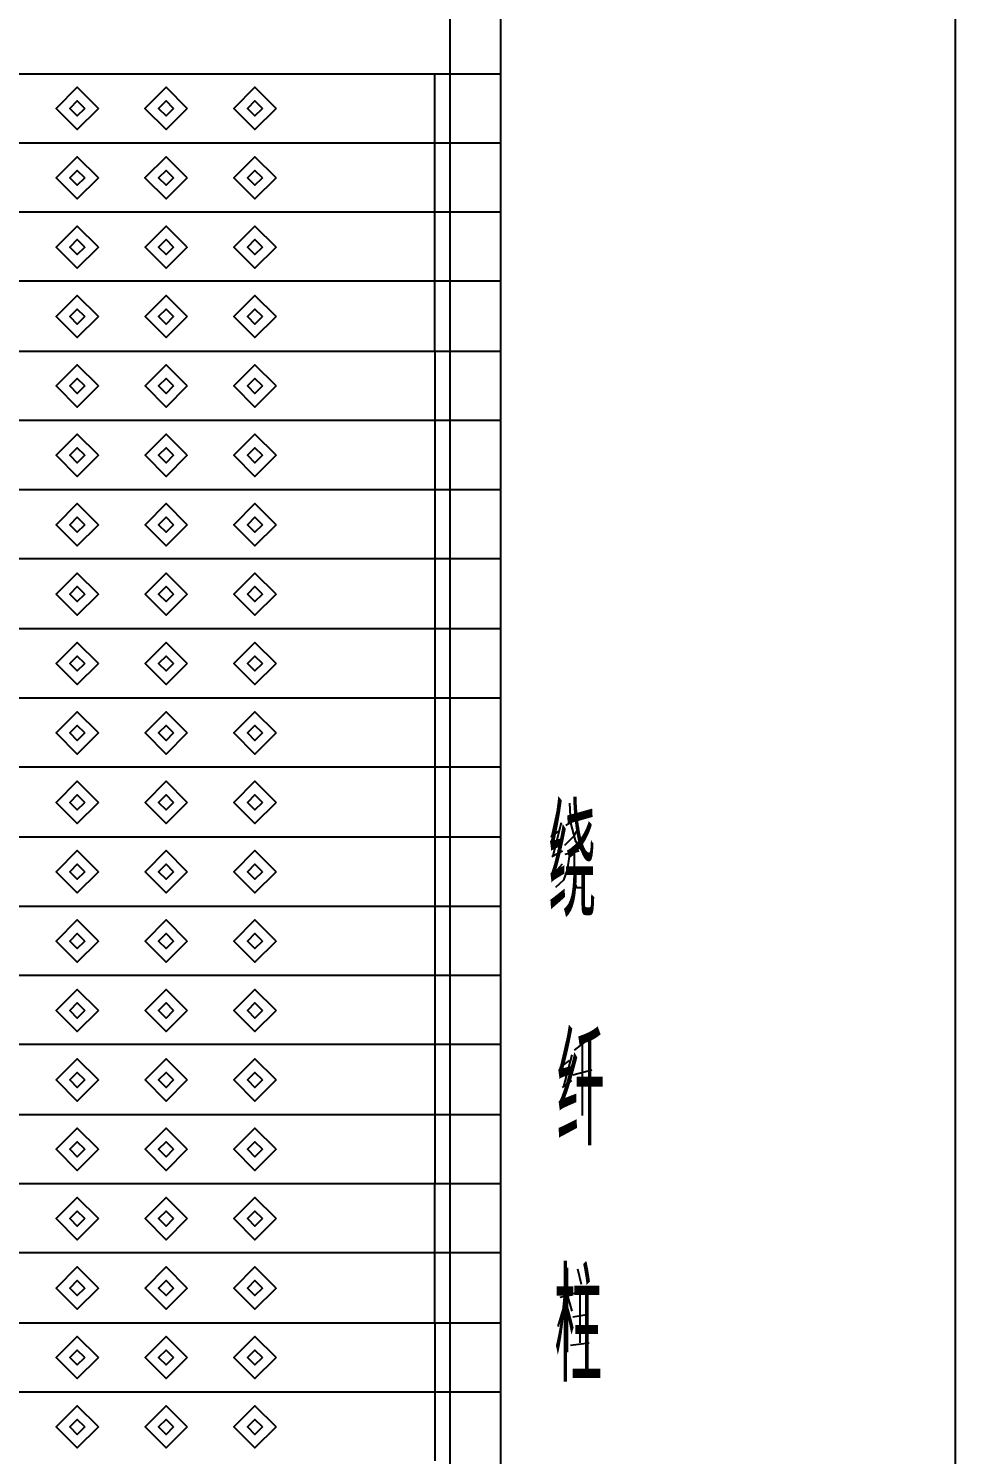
# Model space of a CAD drawing. Header units: metres. Extents: x 17 to 1264, y 17 to 859.
# Drawn here: x 571.9 to 686, y 478.3 to 653.7 of the extents above; entities that cross this region are included whole.
import ezdxf

# ---------------------------------------------------------------- set-up
doc = ezdxf.new("R2010")
doc.units = ezdxf.units.M
for name, color, linetype in [('LINES', 7, 'Continuous'), ('POLYLINES', 4, 'Continuous'), ('TEXTS', 3, 'Continuous')]:
    doc.layers.add(name, color=color, linetype=linetype)

msp = doc.modelspace()

# ---------------------------------------------------------------- linework, layer by layer
at = {"layer": 'LINES'}
for p, q in [((686.01, 205.49), (686.01, 792.86)), ((623.8, 223.49), (623.8, 767.95)), ((629.99, 767.95), (629.99, 223.49)), ((453.74, 648.14), (630.14, 648.14)), ((621.93, 631.15), (621.93, 648.14)), ((453.74, 639.65), (630.14, 639.65)), ((453.74, 631.15), (630.14, 631.15)), ((621.93, 614.02), (621.93, 631.15)), ((453.74, 622.66), (630.14, 622.66)), ((453.74, 614.02), (630.14, 614.02)), ((453.74, 605.52), (630.14, 605.52)), ((453.74, 597.02), (630.14, 597.02)), ((453.74, 588.53), (630.14, 588.53)), ((453.74, 579.89), (630.14, 579.89)), ((453.74, 571.39), (630.14, 571.39)), ((453.74, 562.9), (630.14, 562.9)), ((637.19, 558.29), (636.33, 554.4)), ((638.49, 558.43), (638.63, 555.98)), ((638.06, 555.7), (639.79, 556.7)), ((636.19, 554.26), (637.19, 554.98)), ((637.48, 555.98), (636.47, 551.95)), ((453.74, 554.26), (630.14, 554.26)), ((640.07, 552.53), (640.07, 553.82)), ((637.63, 552.53), (636.33, 551.81)), ((636.33, 549.5), (637.63, 550.94)), ((639.64, 552.53), (637.91, 552.1)), ((453.74, 545.76), (630.14, 545.76)), ((453.74, 537.26), (630.14, 537.26)), ((638.35, 529.92), (637.48, 526.18)), ((453.74, 528.77), (630.14, 528.77)), ((640.94, 529.49), (639.07, 528.05)), ((640.07, 528.77), (640.07, 519.98)), ((637.34, 525.89), (638.49, 526.75)), ((638.78, 527.47), (637.77, 523.58)), ((638.92, 525.02), (641.23, 525.6)), ((637.63, 523.44), (638.78, 524.3)), ((637.34, 520.99), (638.78, 522.43)), ((453.74, 520.13), (630.14, 520.13)), ((453.74, 511.63), (630.14, 511.63)), ((621.93, 494.5), (621.93, 511.63)), ((453.74, 503.14), (630.14, 503.14)), ((638.2, 501.26), (638.2, 490.9)), ((639.5, 501.12), (639.93, 499.25)), ((638.92, 498.1), (640.79, 498.53)), ((639.79, 498.24), (639.79, 492.05)), ((638.2, 497.95), (637.05, 494.06)), ((637.34, 497.66), (638.78, 497.95)), ((638.2, 497.95), (638.78, 495.94)), ((638.92, 495.22), (640.65, 495.5)), ((453.74, 494.5), (630.14, 494.5)), ((638.63, 491.76), (640.94, 492.05)), ((453.74, 486), (630.14, 486))]:
    msp.add_line(p, q, dxfattribs=at)
at = {"layer": 'POLYLINES'}
for points in [[(580.51, 643.88), (577.92, 646.48), (575.32, 643.88), (577.92, 641.28), (580.51, 643.88), (580.51, 643.88)], [(591.45, 643.88), (588.85, 646.48), (586.25, 643.88), (588.85, 641.28), (591.45, 643.88), (591.45, 643.88)], [(602.38, 643.88), (599.79, 646.48), (597.19, 643.88), (599.79, 641.28), (602.38, 643.88), (602.38, 643.88)], [(578.84, 643.88), (577.92, 644.8), (576.99, 643.88), (577.92, 642.96), (578.84, 643.88), (578.84, 643.88)], [(589.77, 643.88), (588.85, 644.8), (587.93, 643.88), (588.85, 642.96), (589.77, 643.88), (589.77, 643.88)], [(600.71, 643.88), (599.79, 644.8), (598.86, 643.88), (599.79, 642.96), (600.71, 643.88), (600.71, 643.88)], [(580.51, 635.34), (577.92, 637.94), (575.32, 635.34), (577.92, 632.74), (580.51, 635.34), (580.51, 635.34)], [(591.45, 635.34), (588.85, 637.94), (586.25, 635.34), (588.85, 632.74), (591.45, 635.34), (591.45, 635.34)], [(602.38, 635.34), (599.79, 637.94), (597.19, 635.34), (599.79, 632.74), (602.38, 635.34), (602.38, 635.34)], [(578.84, 635.34), (577.92, 636.26), (576.99, 635.34), (577.92, 634.42), (578.84, 635.34), (578.84, 635.34)], [(589.77, 635.34), (588.85, 636.26), (587.93, 635.34), (588.85, 634.42), (589.77, 635.34), (589.77, 635.34)], [(600.71, 635.34), (599.79, 636.26), (598.86, 635.34), (599.79, 634.42), (600.71, 635.34), (600.71, 635.34)], [(580.52, 626.82), (577.92, 629.41), (575.32, 626.82), (577.92, 624.22), (580.52, 626.82), (580.52, 626.82)], [(591.45, 626.82), (588.86, 629.41), (586.26, 626.82), (588.86, 624.22), (591.45, 626.82), (591.45, 626.82)], [(602.39, 626.82), (599.79, 629.41), (597.19, 626.82), (599.79, 624.22), (602.39, 626.82), (602.39, 626.82)], [(578.84, 626.82), (577.92, 627.74), (577, 626.82), (577.92, 625.89), (578.84, 626.82), (578.84, 626.82)], [(589.78, 626.82), (588.86, 627.74), (587.93, 626.82), (588.86, 625.89), (589.78, 626.82), (589.78, 626.82)], [(600.71, 626.82), (599.79, 627.74), (598.87, 626.82), (599.79, 625.89), (600.71, 626.82), (600.71, 626.82)], [(580.52, 618.28), (577.92, 620.88), (575.32, 618.28), (577.92, 615.68), (580.52, 618.28), (580.52, 618.28)], [(578.84, 618.28), (577.92, 619.2), (577, 618.28), (577.92, 617.36), (578.84, 618.28), (578.84, 618.28)], [(591.45, 618.28), (588.86, 620.88), (586.26, 618.28), (588.86, 615.68), (591.45, 618.28), (591.45, 618.28)], [(589.78, 618.28), (588.86, 619.2), (587.93, 618.28), (588.86, 617.36), (589.78, 618.28), (589.78, 618.28)], [(602.39, 618.28), (599.79, 620.88), (597.19, 618.28), (599.79, 615.68), (602.39, 618.28), (602.39, 618.28)], [(600.71, 618.28), (599.79, 619.2), (598.87, 618.28), (599.79, 617.36), (600.71, 618.28), (600.71, 618.28)], [(460.51, 605.52), (460.51, 614.02), (621.93, 614.02), (621.93, 605.52)], [(580.52, 609.74), (577.92, 612.34), (575.32, 609.74), (577.92, 607.15), (580.52, 609.74), (580.52, 609.74)], [(591.45, 609.74), (588.86, 612.34), (586.26, 609.74), (588.86, 607.15), (591.45, 609.74), (591.45, 609.74)], [(602.39, 609.74), (599.79, 612.34), (597.19, 609.74), (599.79, 607.15), (602.39, 609.74), (602.39, 609.74)], [(578.84, 609.74), (577.92, 610.67), (577, 609.74), (577.92, 608.82), (578.84, 609.74), (578.84, 609.74)], [(589.78, 609.74), (588.86, 610.67), (587.93, 609.74), (588.86, 608.82), (589.78, 609.74), (589.78, 609.74)], [(600.71, 609.74), (599.79, 610.67), (598.87, 609.74), (599.79, 608.82), (600.71, 609.74), (600.71, 609.74)], [(460.51, 597.02), (460.51, 605.52), (621.93, 605.52), (621.93, 597.02)], [(580.52, 601.21), (577.92, 603.81), (575.32, 601.21), (577.92, 598.61), (580.52, 601.21), (580.52, 601.21)], [(591.45, 601.21), (588.86, 603.81), (586.26, 601.21), (588.86, 598.61), (591.45, 601.21), (591.45, 601.21)], [(602.39, 601.21), (599.79, 603.81), (597.19, 601.21), (599.79, 598.61), (602.39, 601.21), (602.39, 601.21)], [(578.84, 601.21), (577.92, 602.13), (577, 601.21), (577.92, 600.29), (578.84, 601.21), (578.84, 601.21)], [(589.78, 601.21), (588.86, 602.13), (587.93, 601.21), (588.86, 600.29), (589.78, 601.21), (589.78, 601.21)], [(600.71, 601.21), (599.79, 602.13), (598.87, 601.21), (599.79, 600.29), (600.71, 601.21), (600.71, 601.21)], [(460.51, 588.53), (460.51, 597.02), (621.93, 597.02), (621.93, 588.53)], [(580.52, 592.67), (577.92, 595.27), (575.32, 592.67), (577.92, 590.07), (580.52, 592.67), (580.52, 592.67)], [(591.45, 592.67), (588.86, 595.27), (586.26, 592.67), (588.86, 590.07), (591.45, 592.67), (591.45, 592.67)], [(602.39, 592.67), (599.79, 595.27), (597.19, 592.67), (599.79, 590.07), (602.39, 592.67), (602.39, 592.67)], [(578.84, 592.67), (577.92, 593.59), (577, 592.67), (577.92, 591.75), (578.84, 592.67), (578.84, 592.67)], [(589.78, 592.67), (588.86, 593.59), (587.93, 592.67), (588.86, 591.75), (589.78, 592.67), (589.78, 592.67)], [(600.71, 592.67), (599.79, 593.59), (598.87, 592.67), (599.79, 591.75), (600.71, 592.67), (600.71, 592.67)], [(460.51, 579.89), (460.51, 588.53), (621.93, 588.53), (621.93, 579.89)], [(580.52, 584.13), (577.92, 586.73), (575.32, 584.13), (577.92, 581.54), (580.52, 584.13), (580.52, 584.13)], [(591.45, 584.13), (588.86, 586.73), (586.26, 584.13), (588.86, 581.54), (591.45, 584.13), (591.45, 584.13)], [(602.39, 584.13), (599.79, 586.73), (597.19, 584.13), (599.79, 581.54), (602.39, 584.13), (602.39, 584.13)], [(578.84, 584.13), (577.92, 585.06), (577, 584.13), (577.92, 583.21), (578.84, 584.13), (578.84, 584.13)], [(589.78, 584.13), (588.86, 585.06), (587.93, 584.13), (588.86, 583.21), (589.78, 584.13), (589.78, 584.13)], [(600.71, 584.13), (599.79, 585.06), (598.87, 584.13), (599.79, 583.21), (600.71, 584.13), (600.71, 584.13)], [(460.51, 571.39), (460.51, 579.89), (621.93, 579.89), (621.93, 571.39)], [(580.52, 575.6), (577.92, 578.2), (575.32, 575.6), (577.92, 573), (580.52, 575.6), (580.52, 575.6)], [(591.45, 575.6), (588.86, 578.2), (586.26, 575.6), (588.86, 573), (591.45, 575.6), (591.45, 575.6)], [(602.39, 575.6), (599.79, 578.2), (597.19, 575.6), (599.79, 573), (602.39, 575.6), (602.39, 575.6)], [(578.84, 575.6), (577.92, 576.52), (577, 575.6), (577.92, 574.68), (578.84, 575.6), (578.84, 575.6)], [(589.78, 575.6), (588.86, 576.52), (587.93, 575.6), (588.86, 574.68), (589.78, 575.6), (589.78, 575.6)], [(600.71, 575.6), (599.79, 576.52), (598.87, 575.6), (599.79, 574.68), (600.71, 575.6), (600.71, 575.6)], [(460.51, 562.9), (460.51, 571.39), (621.93, 571.39), (621.93, 562.9)], [(580.52, 567.06), (577.92, 569.66), (575.32, 567.06), (577.92, 564.46), (580.52, 567.06), (580.52, 567.06)], [(591.45, 567.06), (588.86, 569.66), (586.26, 567.06), (588.86, 564.46), (591.45, 567.06), (591.45, 567.06)], [(602.39, 567.06), (599.79, 569.66), (597.19, 567.06), (599.79, 564.46), (602.39, 567.06), (602.39, 567.06)], [(578.84, 567.06), (577.92, 567.98), (577, 567.06), (577.92, 566.14), (578.84, 567.06), (578.84, 567.06)], [(589.78, 567.06), (588.86, 567.98), (587.93, 567.06), (588.86, 566.14), (589.78, 567.06), (589.78, 567.06)], [(600.71, 567.06), (599.79, 567.98), (598.87, 567.06), (599.79, 566.14), (600.71, 567.06), (600.71, 567.06)], [(460.51, 554.26), (460.51, 562.9), (621.93, 562.9), (621.93, 554.26)], [(580.52, 558.52), (577.92, 561.12), (575.32, 558.52), (577.92, 555.93), (580.52, 558.52), (580.52, 558.52)], [(591.45, 558.52), (588.86, 561.12), (586.26, 558.52), (588.86, 555.93), (591.45, 558.52), (591.45, 558.52)], [(602.39, 558.52), (599.79, 561.12), (597.19, 558.52), (599.79, 555.93), (602.39, 558.52), (602.39, 558.52)], [(578.84, 558.52), (577.92, 559.45), (577, 558.52), (577.92, 557.6), (578.84, 558.52), (578.84, 558.52)], [(589.78, 558.52), (588.86, 559.45), (587.93, 558.52), (588.86, 557.6), (589.78, 558.52), (589.78, 558.52)], [(600.71, 558.52), (599.79, 559.45), (598.87, 558.52), (599.79, 557.6), (600.71, 558.52), (600.71, 558.52)], [(637.91, 553.25), (639.07, 554.4), (639.64, 555.41)], [(638.63, 555.98), (639.21, 553.82), (640.07, 552.53)], [(460.51, 545.76), (460.51, 554.26), (621.93, 554.26), (621.93, 545.76)], [(580.52, 549.99), (577.92, 552.59), (575.32, 549.99), (577.92, 547.39), (580.52, 549.99), (580.52, 549.99)], [(591.45, 549.99), (588.86, 552.59), (586.26, 549.99), (588.86, 547.39), (591.45, 549.99), (591.45, 549.99)], [(602.39, 549.99), (599.79, 552.59), (597.19, 549.99), (599.79, 547.39), (602.39, 549.99), (602.39, 549.99)], [(578.84, 549.99), (577.92, 550.91), (577, 549.99), (577.92, 549.07), (578.84, 549.99), (578.84, 549.99)], [(589.78, 549.99), (588.86, 550.91), (587.93, 549.99), (588.86, 549.07), (589.78, 549.99), (589.78, 549.99)], [(600.71, 549.99), (599.79, 550.91), (598.87, 549.99), (599.79, 549.07), (600.71, 549.99), (600.71, 549.99)], [(638.49, 552.1), (638.2, 550.22), (637.77, 548.93), (636.76, 548.06)], [(639.07, 552.24), (639.07, 548.78), (639.35, 548.06), (640.22, 548.06), (640.07, 550.37)], [(460.51, 537.26), (460.51, 545.76), (621.93, 545.76), (621.93, 537.26)], [(580.52, 541.45), (577.92, 544.05), (575.32, 541.45), (577.92, 538.85), (580.52, 541.45), (580.52, 541.45)], [(591.45, 541.45), (588.86, 544.05), (586.26, 541.45), (588.86, 538.85), (591.45, 541.45), (591.45, 541.45)], [(602.39, 541.45), (599.79, 544.05), (597.19, 541.45), (599.79, 538.85), (602.39, 541.45), (602.39, 541.45)], [(578.84, 541.45), (577.92, 542.37), (577, 541.45), (577.92, 540.53), (578.84, 541.45), (578.84, 541.45)], [(589.78, 541.45), (588.86, 542.37), (587.93, 541.45), (588.86, 540.53), (589.78, 541.45), (589.78, 541.45)], [(600.71, 541.45), (599.79, 542.37), (598.87, 541.45), (599.79, 540.53), (600.71, 541.45), (600.71, 541.45)], [(460.51, 528.77), (460.51, 537.26), (621.93, 537.26), (621.93, 528.77)], [(580.52, 532.92), (577.92, 535.51), (575.32, 532.92), (577.92, 530.32), (580.52, 532.92), (580.52, 532.92)], [(591.45, 532.92), (588.86, 535.51), (586.26, 532.92), (588.86, 530.32), (591.45, 532.92), (591.45, 532.92)], [(602.39, 532.92), (599.79, 535.51), (597.19, 532.92), (599.79, 530.32), (602.39, 532.92), (602.39, 532.92)], [(578.84, 532.92), (577.92, 533.84), (577, 532.92), (577.92, 531.99), (578.84, 532.92), (578.84, 532.92)], [(589.78, 532.92), (588.86, 533.84), (587.93, 532.92), (588.86, 531.99), (589.78, 532.92), (589.78, 532.92)], [(600.71, 532.92), (599.79, 533.84), (598.87, 532.92), (599.79, 531.99), (600.71, 532.92), (600.71, 532.92)], [(460.51, 520.13), (460.51, 528.77), (621.93, 528.77), (621.93, 520.13)], [(580.52, 524.38), (577.92, 526.98), (575.32, 524.38), (577.92, 521.78), (580.52, 524.38), (580.52, 524.38)], [(591.45, 524.38), (588.86, 526.98), (586.26, 524.38), (588.86, 521.78), (591.45, 524.38), (591.45, 524.38)], [(602.39, 524.38), (599.79, 526.98), (597.19, 524.38), (599.79, 521.78), (602.39, 524.38), (602.39, 524.38)], [(578.84, 524.38), (577.92, 525.3), (577, 524.38), (577.92, 523.46), (578.84, 524.38), (578.84, 524.38)], [(589.78, 524.38), (588.86, 525.3), (587.93, 524.38), (588.86, 523.46), (589.78, 524.38), (589.78, 524.38)], [(600.71, 524.38), (599.79, 525.3), (598.87, 524.38), (599.79, 523.46), (600.71, 524.38), (600.71, 524.38)], [(460.51, 511.63), (460.51, 520.13), (621.93, 520.13), (621.93, 511.63)], [(580.52, 515.84), (577.92, 518.44), (575.32, 515.84), (577.92, 513.24), (580.52, 515.84), (580.52, 515.84)], [(591.45, 515.84), (588.86, 518.44), (586.26, 515.84), (588.86, 513.24), (591.45, 515.84), (591.45, 515.84)], [(602.39, 515.84), (599.79, 518.44), (597.19, 515.84), (599.79, 513.24), (602.39, 515.84), (602.39, 515.84)], [(578.84, 515.84), (577.92, 516.76), (577, 515.84), (577.92, 514.92), (578.84, 515.84), (578.84, 515.84)], [(589.78, 515.84), (588.86, 516.76), (587.93, 515.84), (588.86, 514.92), (589.78, 515.84), (589.78, 515.84)], [(600.71, 515.84), (599.79, 516.76), (598.87, 515.84), (599.79, 514.92), (600.71, 515.84), (600.71, 515.84)], [(580.52, 507.31), (577.92, 509.9), (575.32, 507.31), (577.92, 504.71), (580.52, 507.31), (580.52, 507.31)], [(591.45, 507.31), (588.86, 509.9), (586.26, 507.31), (588.86, 504.71), (591.45, 507.31), (591.45, 507.31)], [(602.39, 507.31), (599.79, 509.9), (597.19, 507.31), (599.79, 504.71), (602.39, 507.31), (602.39, 507.31)], [(578.84, 507.31), (577.92, 508.23), (577, 507.31), (577.92, 506.38), (578.84, 507.31), (578.84, 507.31)], [(589.78, 507.31), (588.86, 508.23), (587.93, 507.31), (588.86, 506.38), (589.78, 507.31), (589.78, 507.31)], [(600.71, 507.31), (599.79, 508.23), (598.87, 507.31), (599.79, 506.38), (600.71, 507.31), (600.71, 507.31)], [(580.52, 498.77), (577.92, 501.37), (575.32, 498.77), (577.92, 496.17), (580.52, 498.77), (580.52, 498.77)], [(591.45, 498.77), (588.86, 501.37), (586.26, 498.77), (588.86, 496.17), (591.45, 498.77), (591.45, 498.77)], [(602.39, 498.77), (599.79, 501.37), (597.19, 498.77), (599.79, 496.17), (602.39, 498.77), (602.39, 498.77)], [(578.84, 498.77), (577.92, 499.69), (577, 498.77), (577.92, 497.85), (578.84, 498.77), (578.84, 498.77)], [(589.78, 498.77), (588.86, 499.69), (587.93, 498.77), (588.86, 497.85), (589.78, 498.77), (589.78, 498.77)], [(600.71, 498.77), (599.79, 499.69), (598.87, 498.77), (599.79, 497.85), (600.71, 498.77), (600.71, 498.77)], [(460.51, 486), (460.51, 494.5), (621.93, 494.5), (621.93, 486)], [(580.52, 490.23), (577.92, 492.83), (575.32, 490.23), (577.92, 487.63), (580.52, 490.23), (580.52, 490.23)], [(578.84, 490.23), (577.92, 491.15), (577, 490.23), (577.92, 489.31), (578.84, 490.23), (578.84, 490.23)], [(591.45, 490.23), (588.86, 492.83), (586.26, 490.23), (588.86, 487.63), (591.45, 490.23), (591.45, 490.23)], [(589.78, 490.23), (588.86, 491.15), (587.93, 490.23), (588.86, 489.31), (589.78, 490.23), (589.78, 490.23)], [(602.39, 490.23), (599.79, 492.83), (597.19, 490.23), (599.79, 487.63), (602.39, 490.23), (602.39, 490.23)], [(600.71, 490.23), (599.79, 491.15), (598.87, 490.23), (599.79, 489.31), (600.71, 490.23), (600.71, 490.23)], [(460.51, 477.5), (460.51, 486), (621.93, 486), (621.93, 477.5)], [(580.52, 481.7), (577.92, 484.29), (575.32, 481.7), (577.92, 479.1), (580.52, 481.7), (580.52, 481.7)], [(591.45, 481.7), (588.86, 484.29), (586.26, 481.7), (588.86, 479.1), (591.45, 481.7), (591.45, 481.7)], [(602.39, 481.7), (599.79, 484.29), (597.19, 481.7), (599.79, 479.1), (602.39, 481.7), (602.39, 481.7)], [(578.84, 481.7), (577.92, 482.62), (577, 481.7), (577.92, 480.77), (578.84, 481.7), (578.84, 481.7)], [(589.78, 481.7), (588.86, 482.62), (587.93, 481.7), (588.86, 480.77), (589.78, 481.7), (589.78, 481.7)], [(600.71, 481.7), (599.79, 482.62), (598.87, 481.7), (599.79, 480.77), (600.71, 481.7), (600.71, 481.7)]]:
    msp.add_lwpolyline(points, dxfattribs=at)

# ---------------------------------------------------------------- texts
at = {"layer": 'TEXTS', "width": 0.381771}
for s, p in [('绕', (635.9, 545.69)), ('纤', (636.91, 517.61)), ('柱', (636.62, 488.52))]:
    msp.add_text(s, height=11.88, dxfattribs=at).set_placement(p)

doc.saveas('drawing.dxf')
